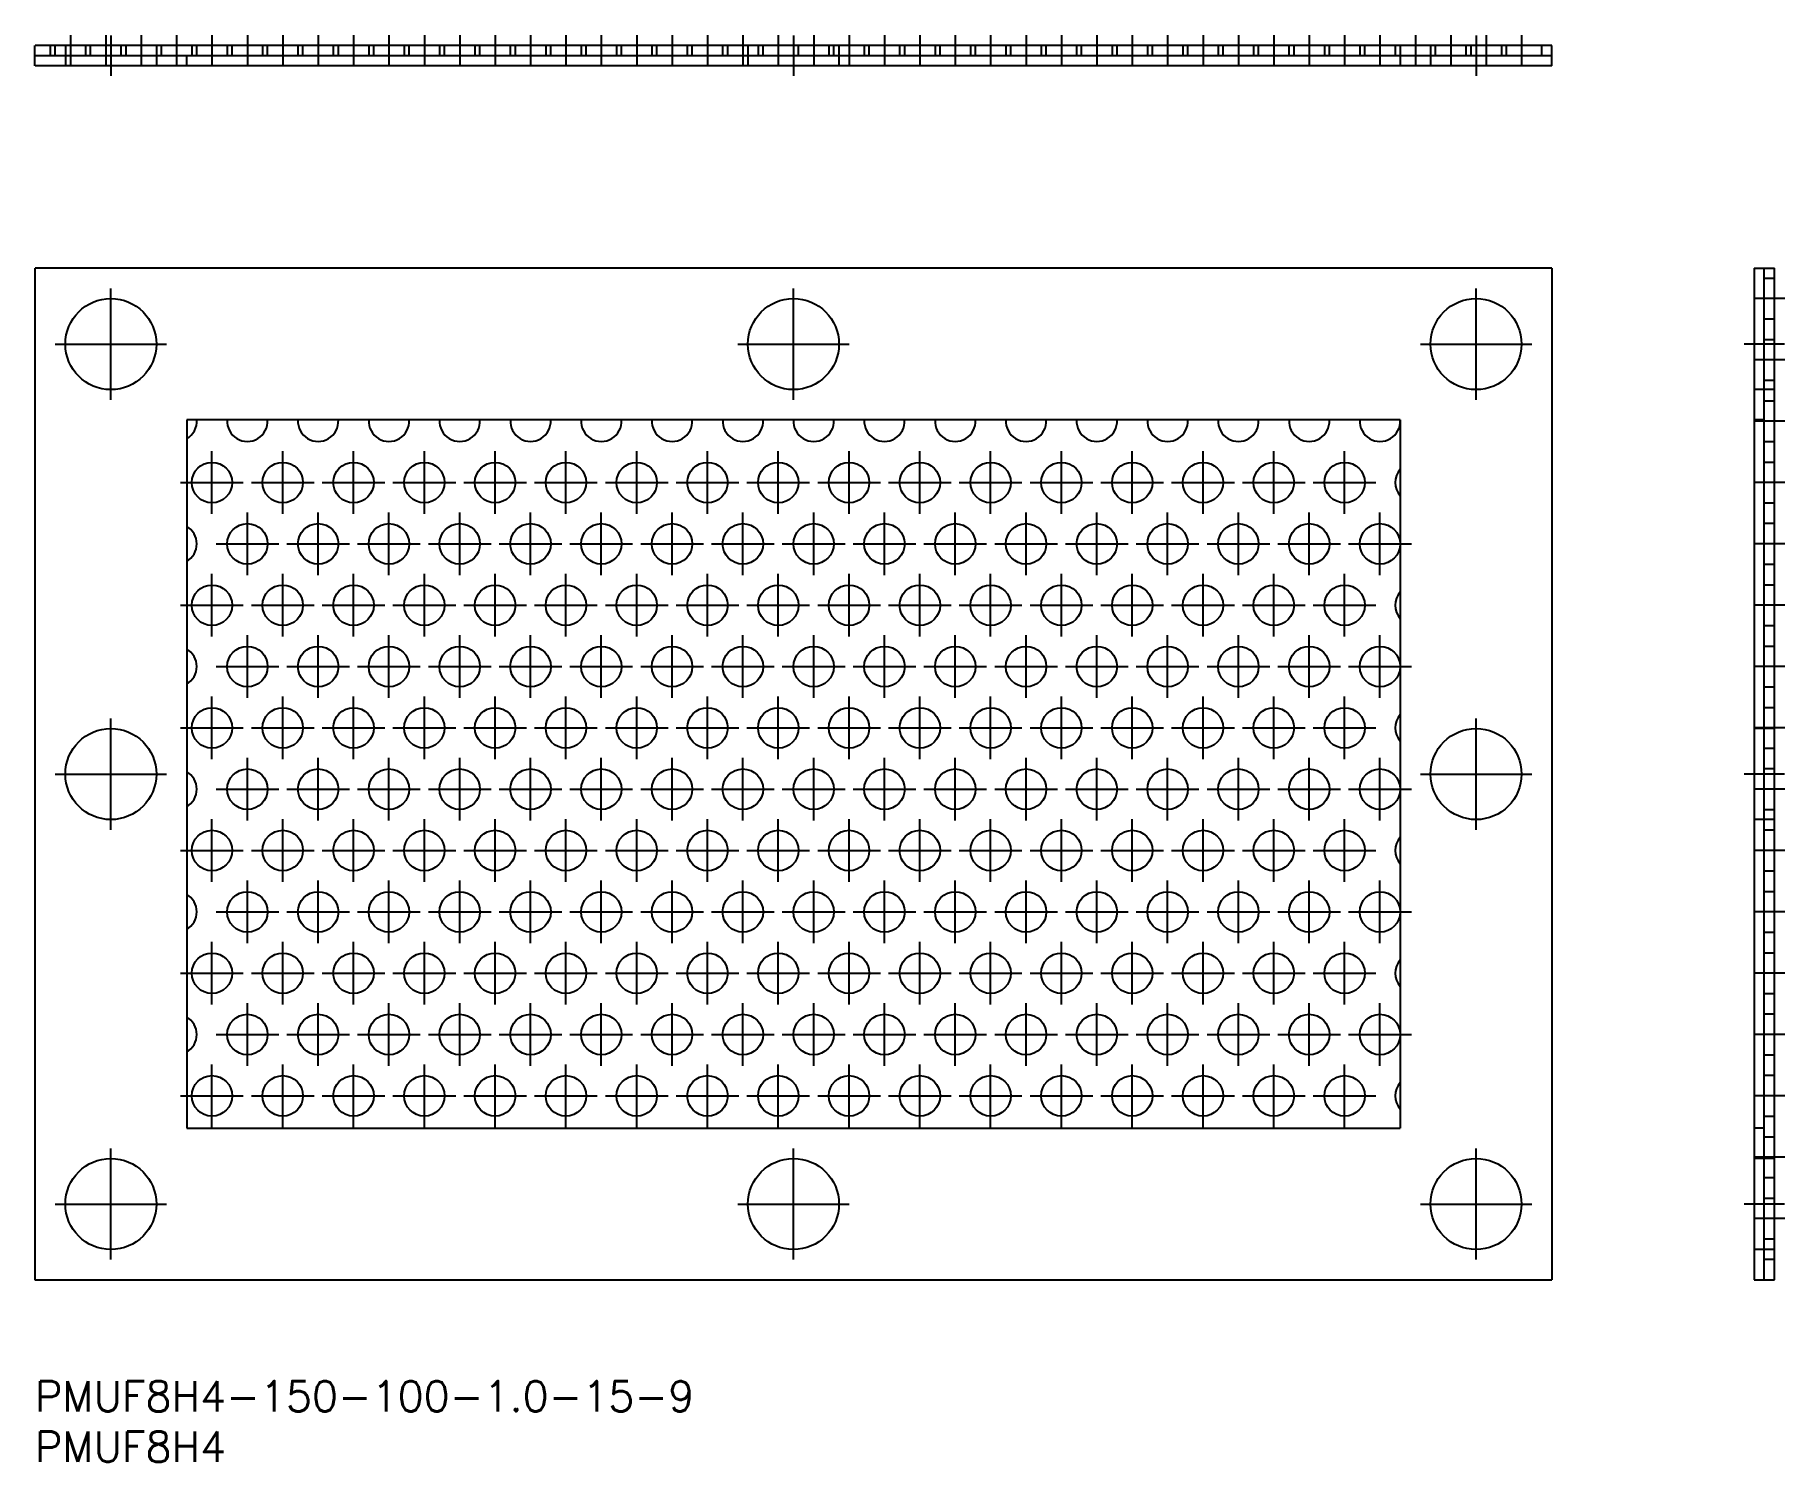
# Model space of a CAD drawing. Extents: x 0 to 173, y -8 to 133.
import ezdxf

# ---------------------------------------------------------------- set-up
doc = ezdxf.new("R2010")
doc.units = 0
doc.header["$LTSCALE"] = 0.5
doc.linetypes.add('CENTER', pattern=[50.8, 31.75, -6.35, 6.35, -6.35])
doc.linetypes.add('DASHED', pattern=[19.05, 12.7, -6.35])
for name, color, linetype in [('MSM_CENTER', 1, 'CENTER'), ('MSM_CONTINUOUS', 7, 'CONTINUOUS'), ('MSM_DASHED', 4, 'DASHED'), ('MSM_PART_NUMBER', 7, 'CONTINUOUS')]:
    doc.layers.add(name, color=color, linetype=linetype)
doc.styles.get("Standard").update_dxf_attribs({"font": 'txt.shx', "height": 3, "bigfont": 'bigfont.shx'})

# ---------------------------------------------------------------- blocks, each defined once
blk = doc.blocks.new('*U35')
at = {"layer": 'MSM_PART_NUMBER'}
blk.add_text('PMUF8H4-150-100-1.0-15-9', height=3, dxfattribs=at).set_placement((0, -3))
blk = doc.blocks.new('*U36')
at = {"layer": 'MSM_PART_NUMBER'}
blk.add_text('PMUF8H4', height=3, dxfattribs=at).set_placement((0, -8))

msp = doc.modelspace()

# ---------------------------------------------------------------- linework, layer by layer
at = {"layer": 'MSM_CENTER'}
for p, q in [((3.5, 133.05), (3.5, 129.95)), ((7, 133.05), (7, 129.95)), ((7.5, 133), (7.5, 129)), ((10.5, 133.05), (10.5, 129.95)), ((14, 133.05), (14, 129.95)), ((17.5, 133.05), (17.5, 129.95)), ((21, 133.05), (21, 129.95)), ((24.5, 133.05), (24.5, 129.95)), ((28, 133.05), (28, 129.95)), ((31.5, 133.05), (31.5, 129.95)), ((35, 133.05), (35, 129.95)), ((38.5, 133.05), (38.5, 129.95)), ((42, 133.05), (42, 129.95)), ((45.5, 133.05), (45.5, 129.95)), ((49, 133.05), (49, 129.95)), ((52.5, 133.05), (52.5, 129.95)), ((56, 133.05), (56, 129.95)), ((59.5, 133.05), (59.5, 129.95)), ((63, 133.05), (63, 129.95)), ((66.5, 133.05), (66.5, 129.95)), ((70, 133.05), (70, 129.95)), ((73.5, 133.05), (73.5, 129.95)), ((75, 133), (75, 129)), ((77, 133.05), (77, 129.95)), ((80.5, 133.05), (80.5, 129.95)), ((84, 133.05), (84, 129.95)), ((87.5, 133.05), (87.5, 129.95)), ((91, 133.05), (91, 129.95)), ((94.5, 133.05), (94.5, 129.95)), ((98, 133.05), (98, 129.95)), ((101.5, 133.05), (101.5, 129.95)), ((105, 133.05), (105, 129.95)), ((108.5, 133.05), (108.5, 129.95)), ((112, 133.05), (112, 129.95)), ((115.5, 133.05), (115.5, 129.95)), ((119, 133.05), (119, 129.95)), ((122.5, 133.05), (122.5, 129.95)), ((126, 133.05), (126, 129.95)), ((129.5, 133.05), (129.5, 129.95)), ((133, 133.05), (133, 129.95)), ((136.5, 133.05), (136.5, 129.95)), ((140, 133.05), (140, 129.95)), ((142.5, 133), (142.5, 129)), ((143.5, 133.05), (143.5, 129.95)), ((147, 133.05), (147, 129.95)), ((7.5, 97), (7.5, 108)), ((75, 97), (75, 108)), ((142.5, 97), (142.5, 108)), ((173.05, 106.99), (169.95, 106.99)), ((2, 102.5), (13, 102.5)), ((69.5, 102.5), (80.5, 102.5)), ((137, 102.5), (148, 102.5)), ((173, 102.5), (169, 102.5)), ((173.05, 100.93), (169.95, 100.93)), ((173.05, 94.87), (169.95, 94.87)), ((17.5, 85.71), (17.5, 91.91)), ((24.5, 85.71), (24.5, 91.91)), ((31.5, 85.71), (31.5, 91.91)), ((38.5, 85.71), (38.5, 91.91)), ((45.5, 85.71), (45.5, 91.91)), ((52.5, 85.71), (52.5, 91.91)), ((59.5, 85.71), (59.5, 91.91)), ((66.5, 85.71), (66.5, 91.91)), ((73.5, 85.71), (73.5, 91.91)), ((80.5, 85.71), (80.5, 91.91)), ((87.5, 85.71), (87.5, 91.91)), ((94.5, 85.71), (94.5, 91.91)), ((101.5, 85.71), (101.5, 91.91)), ((108.5, 85.71), (108.5, 91.91)), ((115.5, 85.71), (115.5, 91.91)), ((122.5, 85.71), (122.5, 91.91)), ((129.5, 85.71), (129.5, 91.91)), ((14.4, 88.81), (20.6, 88.81)), ((21.4, 88.81), (27.6, 88.81)), ((28.4, 88.81), (34.6, 88.81)), ((35.4, 88.81), (41.6, 88.81)), ((42.4, 88.81), (48.6, 88.81)), ((49.4, 88.81), (55.6, 88.81)), ((56.4, 88.81), (62.6, 88.81)), ((63.4, 88.81), (69.6, 88.81)), ((70.4, 88.81), (76.6, 88.81)), ((77.4, 88.81), (83.6, 88.81)), ((84.4, 88.81), (90.6, 88.81)), ((91.4, 88.81), (97.6, 88.81)), ((98.4, 88.81), (104.6, 88.81)), ((105.4, 88.81), (111.6, 88.81)), ((112.4, 88.81), (118.6, 88.81)), ((119.4, 88.81), (125.6, 88.81)), ((126.4, 88.81), (132.6, 88.81)), ((173.05, 88.81), (169.95, 88.81)), ((21, 79.65), (21, 85.85)), ((28, 79.65), (28, 85.85)), ((35, 79.65), (35, 85.85)), ((42, 79.65), (42, 85.85)), ((49, 79.65), (49, 85.85)), ((56, 79.65), (56, 85.85)), ((63, 79.65), (63, 85.85)), ((70, 79.65), (70, 85.85)), ((77, 79.65), (77, 85.85)), ((84, 79.65), (84, 85.85)), ((91, 79.65), (91, 85.85)), ((98, 79.65), (98, 85.85)), ((105, 79.65), (105, 85.85)), ((112, 79.65), (112, 85.85)), ((119, 79.65), (119, 85.85)), ((126, 79.65), (126, 85.85)), ((133, 79.65), (133, 85.85)), ((17.9, 82.75), (24.1, 82.75)), ((24.9, 82.75), (31.1, 82.75)), ((31.9, 82.75), (38.1, 82.75)), ((38.9, 82.75), (45.1, 82.75)), ((45.9, 82.75), (52.1, 82.75)), ((52.9, 82.75), (59.1, 82.75)), ((59.9, 82.75), (66.1, 82.75)), ((66.9, 82.75), (73.1, 82.75)), ((73.9, 82.75), (80.1, 82.75)), ((80.9, 82.75), (87.1, 82.75)), ((87.9, 82.75), (94.1, 82.75)), ((94.9, 82.75), (101.1, 82.75)), ((101.9, 82.75), (108.1, 82.75)), ((108.9, 82.75), (115.1, 82.75)), ((115.9, 82.75), (122.1, 82.75)), ((122.9, 82.75), (129.1, 82.75)), ((129.9, 82.75), (136.1, 82.75)), ((173.05, 82.75), (169.95, 82.75)), ((17.5, 73.58), (17.5, 79.78)), ((24.5, 73.58), (24.5, 79.78)), ((31.5, 73.58), (31.5, 79.78)), ((38.5, 73.58), (38.5, 79.78)), ((45.5, 73.58), (45.5, 79.78)), ((52.5, 73.58), (52.5, 79.78)), ((59.5, 73.58), (59.5, 79.78)), ((66.5, 73.58), (66.5, 79.78)), ((73.5, 73.58), (73.5, 79.78)), ((80.5, 73.58), (80.5, 79.78)), ((87.5, 73.58), (87.5, 79.78)), ((94.5, 73.58), (94.5, 79.78)), ((101.5, 73.58), (101.5, 79.78)), ((108.5, 73.58), (108.5, 79.78)), ((115.5, 73.58), (115.5, 79.78)), ((122.5, 73.58), (122.5, 79.78)), ((129.5, 73.58), (129.5, 79.78)), ((14.4, 76.68), (20.6, 76.68)), ((21.4, 76.68), (27.6, 76.68)), ((28.4, 76.68), (34.6, 76.68)), ((35.4, 76.68), (41.6, 76.68)), ((42.4, 76.68), (48.6, 76.68)), ((49.4, 76.68), (55.6, 76.68)), ((56.4, 76.68), (62.6, 76.68)), ((63.4, 76.68), (69.6, 76.68)), ((70.4, 76.68), (76.6, 76.68)), ((77.4, 76.68), (83.6, 76.68)), ((84.4, 76.68), (90.6, 76.68)), ((91.4, 76.68), (97.6, 76.68)), ((98.4, 76.68), (104.6, 76.68)), ((105.4, 76.68), (111.6, 76.68)), ((112.4, 76.68), (118.6, 76.68)), ((119.4, 76.68), (125.6, 76.68)), ((126.4, 76.68), (132.6, 76.68)), ((173.05, 76.68), (169.95, 76.68)), ((21, 67.52), (21, 73.72)), ((28, 67.52), (28, 73.72)), ((35, 67.52), (35, 73.72)), ((42, 67.52), (42, 73.72)), ((49, 67.52), (49, 73.72)), ((56, 67.52), (56, 73.72)), ((63, 67.52), (63, 73.72)), ((70, 67.52), (70, 73.72)), ((77, 67.52), (77, 73.72)), ((84, 67.52), (84, 73.72)), ((91, 67.52), (91, 73.72)), ((98, 67.52), (98, 73.72)), ((105, 67.52), (105, 73.72)), ((112, 67.52), (112, 73.72)), ((119, 67.52), (119, 73.72)), ((126, 67.52), (126, 73.72)), ((133, 67.52), (133, 73.72)), ((17.9, 70.62), (24.1, 70.62)), ((24.9, 70.62), (31.1, 70.62)), ((31.9, 70.62), (38.1, 70.62)), ((38.9, 70.62), (45.1, 70.62)), ((45.9, 70.62), (52.1, 70.62)), ((52.9, 70.62), (59.1, 70.62)), ((59.9, 70.62), (66.1, 70.62)), ((66.9, 70.62), (73.1, 70.62)), ((73.9, 70.62), (80.1, 70.62)), ((80.9, 70.62), (87.1, 70.62)), ((87.9, 70.62), (94.1, 70.62)), ((94.9, 70.62), (101.1, 70.62)), ((101.9, 70.62), (108.1, 70.62)), ((108.9, 70.62), (115.1, 70.62)), ((115.9, 70.62), (122.1, 70.62)), ((122.9, 70.62), (129.1, 70.62)), ((129.9, 70.62), (136.1, 70.62)), ((173.05, 70.62), (169.95, 70.62)), ((17.5, 61.46), (17.5, 67.66)), ((24.5, 61.46), (24.5, 67.66)), ((31.5, 61.46), (31.5, 67.66)), ((38.5, 61.46), (38.5, 67.66)), ((45.5, 61.46), (45.5, 67.66)), ((52.5, 61.46), (52.5, 67.66)), ((59.5, 61.46), (59.5, 67.66)), ((66.5, 61.46), (66.5, 67.66)), ((73.5, 61.46), (73.5, 67.66)), ((80.5, 61.46), (80.5, 67.66)), ((87.5, 61.46), (87.5, 67.66)), ((94.5, 61.46), (94.5, 67.66)), ((101.5, 61.46), (101.5, 67.66)), ((108.5, 61.46), (108.5, 67.66)), ((115.5, 61.46), (115.5, 67.66)), ((122.5, 61.46), (122.5, 67.66)), ((129.5, 61.46), (129.5, 67.66)), ((7.5, 54.5), (7.5, 65.5)), ((14.4, 64.56), (20.6, 64.56)), ((21.4, 64.56), (27.6, 64.56)), ((28.4, 64.56), (34.6, 64.56)), ((35.4, 64.56), (41.6, 64.56)), ((42.4, 64.56), (48.6, 64.56)), ((49.4, 64.56), (55.6, 64.56)), ((56.4, 64.56), (62.6, 64.56)), ((63.4, 64.56), (69.6, 64.56)), ((70.4, 64.56), (76.6, 64.56)), ((77.4, 64.56), (83.6, 64.56)), ((84.4, 64.56), (90.6, 64.56)), ((91.4, 64.56), (97.6, 64.56)), ((98.4, 64.56), (104.6, 64.56)), ((105.4, 64.56), (111.6, 64.56)), ((112.4, 64.56), (118.6, 64.56)), ((119.4, 64.56), (125.6, 64.56)), ((126.4, 64.56), (132.6, 64.56)), ((142.5, 54.5), (142.5, 65.5)), ((173.05, 64.56), (169.95, 64.56)), ((21, 55.4), (21, 61.6)), ((28, 55.4), (28, 61.6)), ((35, 55.4), (35, 61.6)), ((42, 55.4), (42, 61.6)), ((49, 55.4), (49, 61.6)), ((56, 55.4), (56, 61.6)), ((63, 55.4), (63, 61.6)), ((70, 55.4), (70, 61.6)), ((77, 55.4), (77, 61.6)), ((84, 55.4), (84, 61.6)), ((91, 55.4), (91, 61.6)), ((98, 55.4), (98, 61.6)), ((105, 55.4), (105, 61.6)), ((112, 55.4), (112, 61.6)), ((119, 55.4), (119, 61.6)), ((126, 55.4), (126, 61.6)), ((133, 55.4), (133, 61.6)), ((2, 60), (13, 60)), ((137, 60), (148, 60)), ((173, 60), (169, 60)), ((17.9, 58.5), (24.1, 58.5)), ((24.9, 58.5), (31.1, 58.5)), ((31.9, 58.5), (38.1, 58.5)), ((38.9, 58.5), (45.1, 58.5)), ((45.9, 58.5), (52.1, 58.5)), ((52.9, 58.5), (59.1, 58.5)), ((59.9, 58.5), (66.1, 58.5)), ((66.9, 58.5), (73.1, 58.5)), ((73.9, 58.5), (80.1, 58.5)), ((80.9, 58.5), (87.1, 58.5)), ((87.9, 58.5), (94.1, 58.5)), ((94.9, 58.5), (101.1, 58.5)), ((101.9, 58.5), (108.1, 58.5)), ((108.9, 58.5), (115.1, 58.5)), ((115.9, 58.5), (122.1, 58.5)), ((122.9, 58.5), (129.1, 58.5)), ((129.9, 58.5), (136.1, 58.5)), ((173.05, 58.5), (169.95, 58.5)), ((17.5, 49.34), (17.5, 55.54)), ((24.5, 49.34), (24.5, 55.54)), ((31.5, 49.34), (31.5, 55.54)), ((38.5, 49.34), (38.5, 55.54)), ((45.5, 49.34), (45.5, 55.54)), ((52.5, 49.34), (52.5, 55.54)), ((59.5, 49.34), (59.5, 55.54)), ((66.5, 49.34), (66.5, 55.54)), ((73.5, 49.34), (73.5, 55.54)), ((80.5, 49.34), (80.5, 55.54)), ((87.5, 49.34), (87.5, 55.54)), ((94.5, 49.34), (94.5, 55.54)), ((101.5, 49.34), (101.5, 55.54)), ((108.5, 49.34), (108.5, 55.54)), ((115.5, 49.34), (115.5, 55.54)), ((122.5, 49.34), (122.5, 55.54)), ((129.5, 49.34), (129.5, 55.54)), ((14.4, 52.44), (20.6, 52.44)), ((21.4, 52.44), (27.6, 52.44)), ((28.4, 52.44), (34.6, 52.44)), ((35.4, 52.44), (41.6, 52.44)), ((42.4, 52.44), (48.6, 52.44)), ((49.4, 52.44), (55.6, 52.44)), ((56.4, 52.44), (62.6, 52.44)), ((63.4, 52.44), (69.6, 52.44)), ((70.4, 52.44), (76.6, 52.44)), ((77.4, 52.44), (83.6, 52.44)), ((84.4, 52.44), (90.6, 52.44)), ((91.4, 52.44), (97.6, 52.44)), ((98.4, 52.44), (104.6, 52.44)), ((105.4, 52.44), (111.6, 52.44)), ((112.4, 52.44), (118.6, 52.44)), ((119.4, 52.44), (125.6, 52.44)), ((126.4, 52.44), (132.6, 52.44)), ((173.05, 52.44), (169.95, 52.44)), ((21, 43.27), (21, 49.47)), ((28, 43.27), (28, 49.47)), ((35, 43.27), (35, 49.47)), ((42, 43.27), (42, 49.47)), ((49, 43.27), (49, 49.47)), ((56, 43.27), (56, 49.47)), ((63, 43.27), (63, 49.47)), ((70, 43.27), (70, 49.47)), ((77, 43.27), (77, 49.47)), ((84, 43.27), (84, 49.47)), ((91, 43.27), (91, 49.47)), ((98, 43.27), (98, 49.47)), ((105, 43.27), (105, 49.47)), ((112, 43.27), (112, 49.47)), ((119, 43.27), (119, 49.47)), ((126, 43.27), (126, 49.47)), ((133, 43.27), (133, 49.47)), ((17.9, 46.37), (24.1, 46.37)), ((24.9, 46.37), (31.1, 46.37)), ((31.9, 46.37), (38.1, 46.37)), ((38.9, 46.37), (45.1, 46.37)), ((45.9, 46.37), (52.1, 46.37)), ((52.9, 46.37), (59.1, 46.37)), ((59.9, 46.37), (66.1, 46.37)), ((66.9, 46.37), (73.1, 46.37)), ((73.9, 46.37), (80.1, 46.37)), ((80.9, 46.37), (87.1, 46.37)), ((87.9, 46.37), (94.1, 46.37)), ((94.9, 46.37), (101.1, 46.37)), ((101.9, 46.37), (108.1, 46.37)), ((108.9, 46.37), (115.1, 46.37)), ((115.9, 46.37), (122.1, 46.37)), ((122.9, 46.37), (129.1, 46.37)), ((129.9, 46.37), (136.1, 46.37)), ((173.05, 46.37), (169.95, 46.37)), ((17.5, 37.21), (17.5, 43.41)), ((24.5, 37.21), (24.5, 43.41)), ((31.5, 37.21), (31.5, 43.41)), ((38.5, 37.21), (38.5, 43.41)), ((45.5, 37.21), (45.5, 43.41)), ((52.5, 37.21), (52.5, 43.41)), ((59.5, 37.21), (59.5, 43.41)), ((66.5, 37.21), (66.5, 43.41)), ((73.5, 37.21), (73.5, 43.41)), ((80.5, 37.21), (80.5, 43.41)), ((87.5, 37.21), (87.5, 43.41)), ((94.5, 37.21), (94.5, 43.41)), ((101.5, 37.21), (101.5, 43.41)), ((108.5, 37.21), (108.5, 43.41)), ((115.5, 37.21), (115.5, 43.41)), ((122.5, 37.21), (122.5, 43.41)), ((129.5, 37.21), (129.5, 43.41)), ((14.4, 40.31), (20.6, 40.31)), ((21.4, 40.31), (27.6, 40.31)), ((28.4, 40.31), (34.6, 40.31)), ((35.4, 40.31), (41.6, 40.31)), ((42.4, 40.31), (48.6, 40.31)), ((49.4, 40.31), (55.6, 40.31)), ((56.4, 40.31), (62.6, 40.31)), ((63.4, 40.31), (69.6, 40.31)), ((70.4, 40.31), (76.6, 40.31)), ((77.4, 40.31), (83.6, 40.31)), ((84.4, 40.31), (90.6, 40.31)), ((91.4, 40.31), (97.6, 40.31)), ((98.4, 40.31), (104.6, 40.31)), ((105.4, 40.31), (111.6, 40.31)), ((112.4, 40.31), (118.6, 40.31)), ((119.4, 40.31), (125.6, 40.31)), ((126.4, 40.31), (132.6, 40.31)), ((173.05, 40.31), (169.95, 40.31)), ((21, 31.15), (21, 37.35)), ((28, 31.15), (28, 37.35)), ((35, 31.15), (35, 37.35)), ((42, 31.15), (42, 37.35)), ((49, 31.15), (49, 37.35)), ((56, 31.15), (56, 37.35)), ((63, 31.15), (63, 37.35)), ((70, 31.15), (70, 37.35)), ((77, 31.15), (77, 37.35)), ((84, 31.15), (84, 37.35)), ((91, 31.15), (91, 37.35)), ((98, 31.15), (98, 37.35)), ((105, 31.15), (105, 37.35)), ((112, 31.15), (112, 37.35)), ((119, 31.15), (119, 37.35)), ((126, 31.15), (126, 37.35)), ((133, 31.15), (133, 37.35)), ((17.9, 34.25), (24.1, 34.25)), ((24.9, 34.25), (31.1, 34.25)), ((31.9, 34.25), (38.1, 34.25)), ((38.9, 34.25), (45.1, 34.25)), ((45.9, 34.25), (52.1, 34.25)), ((52.9, 34.25), (59.1, 34.25)), ((59.9, 34.25), (66.1, 34.25)), ((66.9, 34.25), (73.1, 34.25)), ((73.9, 34.25), (80.1, 34.25)), ((80.9, 34.25), (87.1, 34.25)), ((87.9, 34.25), (94.1, 34.25)), ((94.9, 34.25), (101.1, 34.25)), ((101.9, 34.25), (108.1, 34.25)), ((108.9, 34.25), (115.1, 34.25)), ((115.9, 34.25), (122.1, 34.25)), ((122.9, 34.25), (129.1, 34.25)), ((129.9, 34.25), (136.1, 34.25)), ((173.05, 34.25), (169.95, 34.25)), ((17.5, 25.09), (17.5, 31.29)), ((24.5, 25.09), (24.5, 31.29)), ((31.5, 25.09), (31.5, 31.29)), ((38.5, 25.09), (38.5, 31.29)), ((45.5, 25.09), (45.5, 31.29)), ((52.5, 25.09), (52.5, 31.29)), ((59.5, 25.09), (59.5, 31.29)), ((66.5, 25.09), (66.5, 31.29)), ((73.5, 25.09), (73.5, 31.29)), ((80.5, 25.09), (80.5, 31.29)), ((87.5, 25.09), (87.5, 31.29)), ((94.5, 25.09), (94.5, 31.29)), ((101.5, 25.09), (101.5, 31.29)), ((108.5, 25.09), (108.5, 31.29)), ((115.5, 25.09), (115.5, 31.29)), ((122.5, 25.09), (122.5, 31.29)), ((129.5, 25.09), (129.5, 31.29)), ((14.4, 28.19), (20.6, 28.19)), ((21.4, 28.19), (27.6, 28.19)), ((28.4, 28.19), (34.6, 28.19)), ((35.4, 28.19), (41.6, 28.19)), ((42.4, 28.19), (48.6, 28.19)), ((49.4, 28.19), (55.6, 28.19)), ((56.4, 28.19), (62.6, 28.19)), ((63.4, 28.19), (69.6, 28.19)), ((70.4, 28.19), (76.6, 28.19)), ((77.4, 28.19), (83.6, 28.19)), ((84.4, 28.19), (90.6, 28.19)), ((91.4, 28.19), (97.6, 28.19)), ((98.4, 28.19), (104.6, 28.19)), ((105.4, 28.19), (111.6, 28.19)), ((112.4, 28.19), (118.6, 28.19)), ((119.4, 28.19), (125.6, 28.19)), ((126.4, 28.19), (132.6, 28.19)), ((173.05, 28.19), (169.95, 28.19)), ((7.5, 12), (7.5, 23)), ((75, 12), (75, 23)), ((142.5, 12), (142.5, 23)), ((173.05, 22.12), (169.95, 22.12)), ((2, 17.5), (13, 17.5)), ((69.5, 17.5), (80.5, 17.5)), ((137, 17.5), (148, 17.5)), ((173, 17.5), (169, 17.5)), ((173.05, 16.06), (169.95, 16.06))]:
    msp.add_line(p, q, dxfattribs=at)
at = {"layer": 'MSM_CONTINUOUS'}
for p, q in [((150, 132), (0, 132)), ((0, 130), (0, 132)), ((150, 130), (150, 132)), ((150, 131), (0, 131)), ((150, 130), (0, 130)), ((150, 110), (0, 110)), ((0, 110), (0, 10)), ((150, 110), (150, 10)), ((170, 110), (172, 110)), ((170, 110), (170, 10)), ((171, 10), (171, 110)), ((172, 10), (172, 110)), ((15, 95), (15, 25)), ((135, 95), (15, 95)), ((135, 95), (135, 25)), ((15, 25), (135, 25)), ((0, 10), (150, 10)), ((170, 10), (172, 10))]:
    msp.add_line(p, q, dxfattribs=at)
for centre, radius in [((7.5, 102.5), 4.5), ((75, 102.5), 4.5), ((142.5, 102.5), 4.5), ((17.5, 88.81), 2), ((24.5, 88.81), 2), ((31.5, 88.81), 2), ((38.5, 88.81), 2), ((45.5, 88.81), 2), ((52.5, 88.81), 2), ((59.5, 88.81), 2), ((66.5, 88.81), 2), ((73.5, 88.81), 2), ((80.5, 88.81), 2), ((87.5, 88.81), 2), ((94.5, 88.81), 2), ((101.5, 88.81), 2), ((108.5, 88.81), 2), ((115.5, 88.81), 2), ((122.5, 88.81), 2), ((129.5, 88.81), 2), ((21, 82.75), 2), ((28, 82.75), 2), ((35, 82.75), 2), ((42, 82.75), 2), ((49, 82.75), 2), ((56, 82.75), 2), ((63, 82.75), 2), ((70, 82.75), 2), ((77, 82.75), 2), ((84, 82.75), 2), ((91, 82.75), 2), ((98, 82.75), 2), ((105, 82.75), 2), ((112, 82.75), 2), ((119, 82.75), 2), ((126, 82.75), 2), ((133, 82.75), 2), ((17.5, 76.68), 2), ((24.5, 76.68), 2), ((31.5, 76.68), 2), ((38.5, 76.68), 2), ((45.5, 76.68), 2), ((52.5, 76.68), 2), ((59.5, 76.68), 2), ((66.5, 76.68), 2), ((73.5, 76.68), 2), ((80.5, 76.68), 2), ((87.5, 76.68), 2), ((94.5, 76.68), 2), ((101.5, 76.68), 2), ((108.5, 76.68), 2), ((115.5, 76.68), 2), ((122.5, 76.68), 2), ((129.5, 76.68), 2), ((21, 70.62), 2), ((28, 70.62), 2), ((35, 70.62), 2), ((42, 70.62), 2), ((49, 70.62), 2), ((56, 70.62), 2), ((63, 70.62), 2), ((70, 70.62), 2), ((77, 70.62), 2), ((84, 70.62), 2), ((91, 70.62), 2), ((98, 70.62), 2), ((105, 70.62), 2), ((112, 70.62), 2), ((119, 70.62), 2), ((126, 70.62), 2), ((133, 70.62), 2), ((17.5, 64.56), 2), ((24.5, 64.56), 2), ((31.5, 64.56), 2), ((38.5, 64.56), 2), ((45.5, 64.56), 2), ((52.5, 64.56), 2), ((59.5, 64.56), 2), ((66.5, 64.56), 2), ((73.5, 64.56), 2), ((80.5, 64.56), 2), ((87.5, 64.56), 2), ((94.5, 64.56), 2), ((101.5, 64.56), 2), ((108.5, 64.56), 2), ((115.5, 64.56), 2), ((122.5, 64.56), 2), ((129.5, 64.56), 2), ((7.5, 60), 4.5), ((142.5, 60), 4.5), ((21, 58.5), 2), ((28, 58.5), 2), ((35, 58.5), 2), ((42, 58.5), 2), ((49, 58.5), 2), ((56, 58.5), 2), ((63, 58.5), 2), ((70, 58.5), 2), ((77, 58.5), 2), ((84, 58.5), 2), ((91, 58.5), 2), ((98, 58.5), 2), ((105, 58.5), 2), ((112, 58.5), 2), ((119, 58.5), 2), ((126, 58.5), 2), ((133, 58.5), 2), ((17.5, 52.44), 2), ((24.5, 52.44), 2), ((31.5, 52.44), 2), ((38.5, 52.44), 2), ((45.5, 52.44), 2), ((52.5, 52.44), 2), ((59.5, 52.44), 2), ((66.5, 52.44), 2), ((73.5, 52.44), 2), ((80.5, 52.44), 2), ((87.5, 52.44), 2), ((94.5, 52.44), 2), ((101.5, 52.44), 2), ((108.5, 52.44), 2), ((115.5, 52.44), 2), ((122.5, 52.44), 2), ((129.5, 52.44), 2), ((21, 46.37), 2), ((28, 46.37), 2), ((35, 46.37), 2), ((42, 46.37), 2), ((49, 46.37), 2), ((56, 46.37), 2), ((63, 46.37), 2), ((70, 46.37), 2), ((77, 46.37), 2), ((84, 46.37), 2), ((91, 46.37), 2), ((98, 46.37), 2), ((105, 46.37), 2), ((112, 46.37), 2), ((119, 46.37), 2), ((126, 46.37), 2), ((133, 46.37), 2), ((17.5, 40.31), 2), ((24.5, 40.31), 2), ((31.5, 40.31), 2), ((38.5, 40.31), 2), ((45.5, 40.31), 2), ((52.5, 40.31), 2), ((59.5, 40.31), 2), ((66.5, 40.31), 2), ((73.5, 40.31), 2), ((80.5, 40.31), 2), ((87.5, 40.31), 2), ((94.5, 40.31), 2), ((101.5, 40.31), 2), ((108.5, 40.31), 2), ((115.5, 40.31), 2), ((122.5, 40.31), 2), ((129.5, 40.31), 2), ((21, 34.25), 2), ((28, 34.25), 2), ((35, 34.25), 2), ((42, 34.25), 2), ((49, 34.25), 2), ((56, 34.25), 2), ((63, 34.25), 2), ((70, 34.25), 2), ((77, 34.25), 2), ((84, 34.25), 2), ((91, 34.25), 2), ((98, 34.25), 2), ((105, 34.25), 2), ((112, 34.25), 2), ((119, 34.25), 2), ((126, 34.25), 2), ((133, 34.25), 2), ((17.5, 28.19), 2), ((24.5, 28.19), 2), ((31.5, 28.19), 2), ((38.5, 28.19), 2), ((45.5, 28.19), 2), ((52.5, 28.19), 2), ((59.5, 28.19), 2), ((66.5, 28.19), 2), ((73.5, 28.19), 2), ((80.5, 28.19), 2), ((87.5, 28.19), 2), ((94.5, 28.19), 2), ((101.5, 28.19), 2), ((108.5, 28.19), 2), ((115.5, 28.19), 2), ((122.5, 28.19), 2), ((129.5, 28.19), 2), ((7.5, 17.5), 4.5), ((75, 17.5), 4.5), ((142.5, 17.5), 4.5)]:
    msp.add_circle(centre, radius, dxfattribs=at)
for centre, start, end in [((14, 94.87), 300, 3.7128), ((21, 94.87), 176.2872, 3.7128), ((28, 94.87), 176.2872, 3.7128), ((35, 94.87), 176.2872, 3.7128), ((42, 94.87), 176.2872, 3.7128), ((49, 94.87), 176.2872, 3.7128), ((56, 94.87), 176.2872, 3.7128), ((63, 94.87), 176.2872, 3.7128), ((70, 94.87), 176.2872, 3.7128), ((77, 94.87), 176.2872, 3.7128), ((84, 94.87), 176.2872, 3.7128), ((91, 94.87), 176.2872, 3.7128), ((98, 94.87), 176.2872, 3.7128), ((105, 94.87), 176.2872, 3.7128), ((112, 94.87), 176.2872, 3.7128), ((119, 94.87), 176.2872, 3.7128), ((126, 94.87), 176.2872, 3.7128), ((133, 94.87), 176.2872, 3.7128), ((136.5, 88.81), 138.5904, 221.4096), ((14, 82.75), 300, 60), ((136.5, 76.68), 138.5904, 221.4096), ((14, 70.62), 300, 60), ((136.5, 64.56), 138.5904, 221.4096), ((14, 58.5), 300, 60), ((136.5, 52.44), 138.5904, 221.4096), ((14, 46.37), 300, 60), ((136.5, 40.31), 138.5904, 221.4096), ((14, 34.25), 300, 60), ((136.5, 28.19), 138.5904, 221.4096)]:
    msp.add_arc(centre, 2, start, end, dxfattribs=at)
at = {"layer": 'MSM_DASHED'}
for p, q in [((1.5, 132), (1.5, 131)), ((2, 131), (2, 132)), ((3, 132), (3, 130)), ((5, 132), (5, 131)), ((5.5, 131), (5.5, 132)), ((8.5, 132), (8.5, 131)), ((9, 131), (9, 132)), ((12, 132), (12, 130)), ((12.5, 131), (12.5, 132)), ((15.5, 132), (15.5, 131)), ((16, 131), (16, 132)), ((19, 132), (19, 131)), ((19.5, 131), (19.5, 132)), ((22.5, 132), (22.5, 131)), ((23, 131), (23, 132)), ((26, 132), (26, 131)), ((26.5, 131), (26.5, 132)), ((29.5, 132), (29.5, 131)), ((30, 131), (30, 132)), ((33, 132), (33, 131)), ((33.5, 131), (33.5, 132)), ((36.5, 132), (36.5, 131)), ((37, 131), (37, 132)), ((40, 132), (40, 131)), ((40.5, 131), (40.5, 132)), ((43.5, 132), (43.5, 131)), ((44, 131), (44, 132)), ((47, 132), (47, 131)), ((47.5, 131), (47.5, 132)), ((50.5, 132), (50.5, 131)), ((51, 131), (51, 132)), ((54, 132), (54, 131)), ((54.5, 131), (54.5, 132)), ((57.5, 132), (57.5, 131)), ((58, 131), (58, 132)), ((61, 132), (61, 131)), ((61.5, 131), (61.5, 132)), ((64.5, 132), (64.5, 131)), ((65, 131), (65, 132)), ((68, 132), (68, 131)), ((68.5, 131), (68.5, 132)), ((70.5, 132), (70.5, 130)), ((71.5, 132), (71.5, 131)), ((72, 131), (72, 132)), ((75, 132), (75, 131)), ((75.5, 131), (75.5, 132)), ((78.5, 132), (78.5, 131)), ((79, 131), (79, 132)), ((79.5, 132), (79.5, 130)), ((82, 132), (82, 131)), ((82.5, 131), (82.5, 132)), ((85.5, 132), (85.5, 131)), ((86, 131), (86, 132)), ((89, 132), (89, 131)), ((89.5, 131), (89.5, 132)), ((92.5, 132), (92.5, 131)), ((93, 131), (93, 132)), ((96, 132), (96, 131)), ((96.5, 131), (96.5, 132)), ((99.5, 132), (99.5, 131)), ((100, 131), (100, 132)), ((103, 132), (103, 131)), ((103.5, 131), (103.5, 132)), ((106.5, 132), (106.5, 131)), ((107, 131), (107, 132)), ((110, 132), (110, 131)), ((110.5, 131), (110.5, 132)), ((113.5, 132), (113.5, 131)), ((114, 131), (114, 132)), ((117, 132), (117, 131)), ((117.5, 131), (117.5, 132)), ((120.5, 132), (120.5, 131)), ((121, 131), (121, 132)), ((124, 132), (124, 131)), ((124.5, 131), (124.5, 132)), ((127.5, 132), (127.5, 131)), ((128, 131), (128, 132)), ((131, 132), (131, 131)), ((131.5, 131), (131.5, 132)), ((134.5, 132), (134.5, 131)), ((135, 132), (135, 130)), ((138, 132), (138, 130)), ((138.5, 131), (138.5, 132)), ((141.5, 132), (141.5, 131)), ((142, 131), (142, 132)), ((145, 132), (145, 131)), ((145.5, 131), (145.5, 132)), ((147, 132), (147, 130)), ((149, 131), (149, 132)), ((15, 130), (15, 131)), ((172, 108.99), (171, 108.99)), ((172, 107), (170, 107)), ((171, 104.99), (172, 104.99)), ((172, 102.93), (171, 102.93)), ((171, 98.93), (172, 98.93)), ((172, 98), (170, 98)), ((172, 96.87), (171, 96.87)), ((171, 95), (170, 95)), ((171, 92.87), (172, 92.87)), ((172, 90.81), (171, 90.81)), ((171, 86.81), (172, 86.81)), ((172, 84.75), (171, 84.75)), ((171, 80.75), (172, 80.75)), ((172, 78.68), (171, 78.68)), ((171, 74.68), (172, 74.68)), ((172, 72.62), (171, 72.62)), ((171, 68.62), (172, 68.62)), ((172, 66.56), (171, 66.56)), ((172, 64.5), (170, 64.5)), ((171, 62.56), (172, 62.56)), ((172, 60.5), (171, 60.5)), ((172, 55.5), (170, 55.5)), ((171, 56.5), (172, 56.5)), ((172, 54.44), (171, 54.44)), ((171, 50.44), (172, 50.44)), ((172, 48.37), (171, 48.37)), ((171, 44.37), (172, 44.37)), ((172, 42.31), (171, 42.31)), ((171, 38.31), (172, 38.31)), ((172, 36.25), (171, 36.25)), ((171, 32.25), (172, 32.25)), ((172, 30.19), (171, 30.19)), ((171, 26.19), (172, 26.19)), ((171, 25), (170, 25)), ((172, 24.12), (171, 24.12)), ((172, 22), (170, 22)), ((171, 20.12), (172, 20.12)), ((172, 18.06), (171, 18.06)), ((171, 14.06), (172, 14.06)), ((172, 13), (170, 13)), ((172, 12), (171, 12))]:
    msp.add_line(p, q, dxfattribs=at)

# ---------------------------------------------------------------- block references
at = {"layer": 'MSM_CONTINUOUS'}
for name in ['*U35', '*U36']:
    msp.add_blockref(name, (0, 0), dxfattribs=at)

doc.saveas('drawing.dxf')
